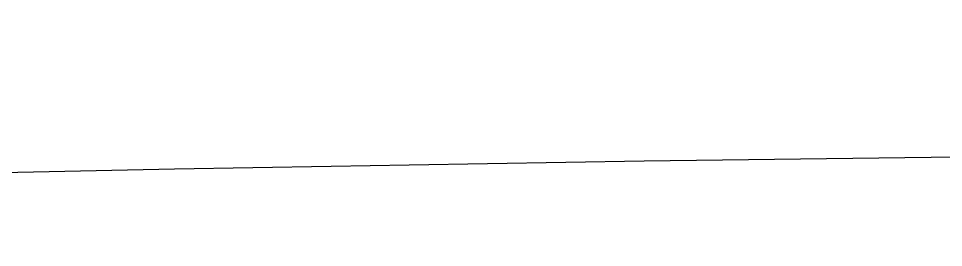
# Model space of a CAD drawing. Header units: millimetres. Extents: x 0 to 1796, y -943 to 816.
# Drawn here: x 288.7136 to 288.8788, y -585.2772 to -585.2364 of the extents above; entities that cross this region are included whole.
import ezdxf

# ---------------------------------------------------------------- set-up
doc = ezdxf.new("R2010")
doc.units = ezdxf.units.MM
doc.layers.add('Blocks', color=7, linetype='Continuous')
doc.layers.add('Blocks$Inner', color=7, linetype='Continuous', lineweight=25, true_color=0x007f00)

# ---------------------------------------------------------------- blocks, each defined once
blk = doc.blocks.new('Balcony Chair Top')
at = {"layer": 'Blocks$Inner'}
blk.add_open_spline([(248.04568, 91.33151), (248.63828, 91.38119), (249.22853, 91.45937), (249.81608, 91.56647), (250.40362, 91.67356), (250.9837, 91.80871), (251.55249, 91.97021), (252.69006, 92.29321), (253.78782, 92.72246), (254.84559, 93.25817), (255.37448, 93.52602), (255.89587, 93.82257), (256.39756, 94.14112), (256.89925, 94.45966), (257.38245, 94.80042), (257.84761, 95.16284), (258.77794, 95.88768), (259.63682, 96.70013), (260.41998, 97.60051), (261.20313, 98.50089), (261.8913, 99.46848), (262.4806, 100.49091), (262.77525, 101.00212), (263.04557, 101.52796), (263.291, 102.06865), (263.53643, 102.60935), (263.75798, 103.16787), (263.95051, 103.73137), (264.33556, 104.85837), (264.60709, 106.00886), (264.76793, 107.18226), (264.84835, 107.76896), (264.90081, 108.36203), (264.92431, 108.95989), (264.9478, 109.55775), (264.94218, 110.1563), (264.9081, 110.74882), (264.83996, 111.93387), (264.65861, 113.10368), (264.36368, 114.25823), (264.21621, 114.8355), (264.03886, 115.41181), (263.83576, 115.97329), (263.63265, 116.53477), (263.40361, 117.08297), (263.14948, 117.61831), (262.64121, 118.68898), (262.03222, 119.70828), (261.31955, 120.67413), (260.96322, 121.15705), (260.58494, 121.62066), (260.18783, 122.06251), (259.79073, 122.50436), (259.37402, 122.92543), (258.93797, 123.32599), (258.50193, 123.72656), (258.0465, 124.10657), (257.57139, 124.4657), (257.09628, 124.82483), (256.59872, 125.16452), (256.0906, 125.47668), (255.07438, 126.10101), (254.01178, 126.62015), (252.90403, 127.03682), (252.35015, 127.24515), (251.78477, 127.42768), (251.20789, 127.5835), (250.63101, 127.73933), (250.04759, 127.86697), (249.46274, 127.96595), (248.29306, 128.16392), (247.11136, 128.24959), (245.91742, 128.22058)], degree=3, knots=[1, 1, 1, 1, 2, 2, 2, 3, 3, 3, 4, 4, 4, 5, 5, 5, 6, 6, 6, 7, 7, 7, 8, 8, 8, 9, 9, 9, 10, 10, 10, 11, 11, 11, 12, 12, 12, 13, 13, 13, 14, 14, 14, 15, 15, 15, 16, 16, 16, 17, 17, 17, 18, 18, 18, 19, 19, 19, 20, 20, 20, 21, 21, 21, 22, 22, 22, 23, 23, 23, 24, 24, 24, 25, 25, 25, 25], dxfattribs=at)

msp = doc.modelspace()

# ---------------------------------------------------------------- block references
at = {"layer": 'Blocks'}
msp.add_blockref('Balcony Chair Top', (42.72609, -713.48597), dxfattribs=at)

doc.saveas('drawing.dxf')
